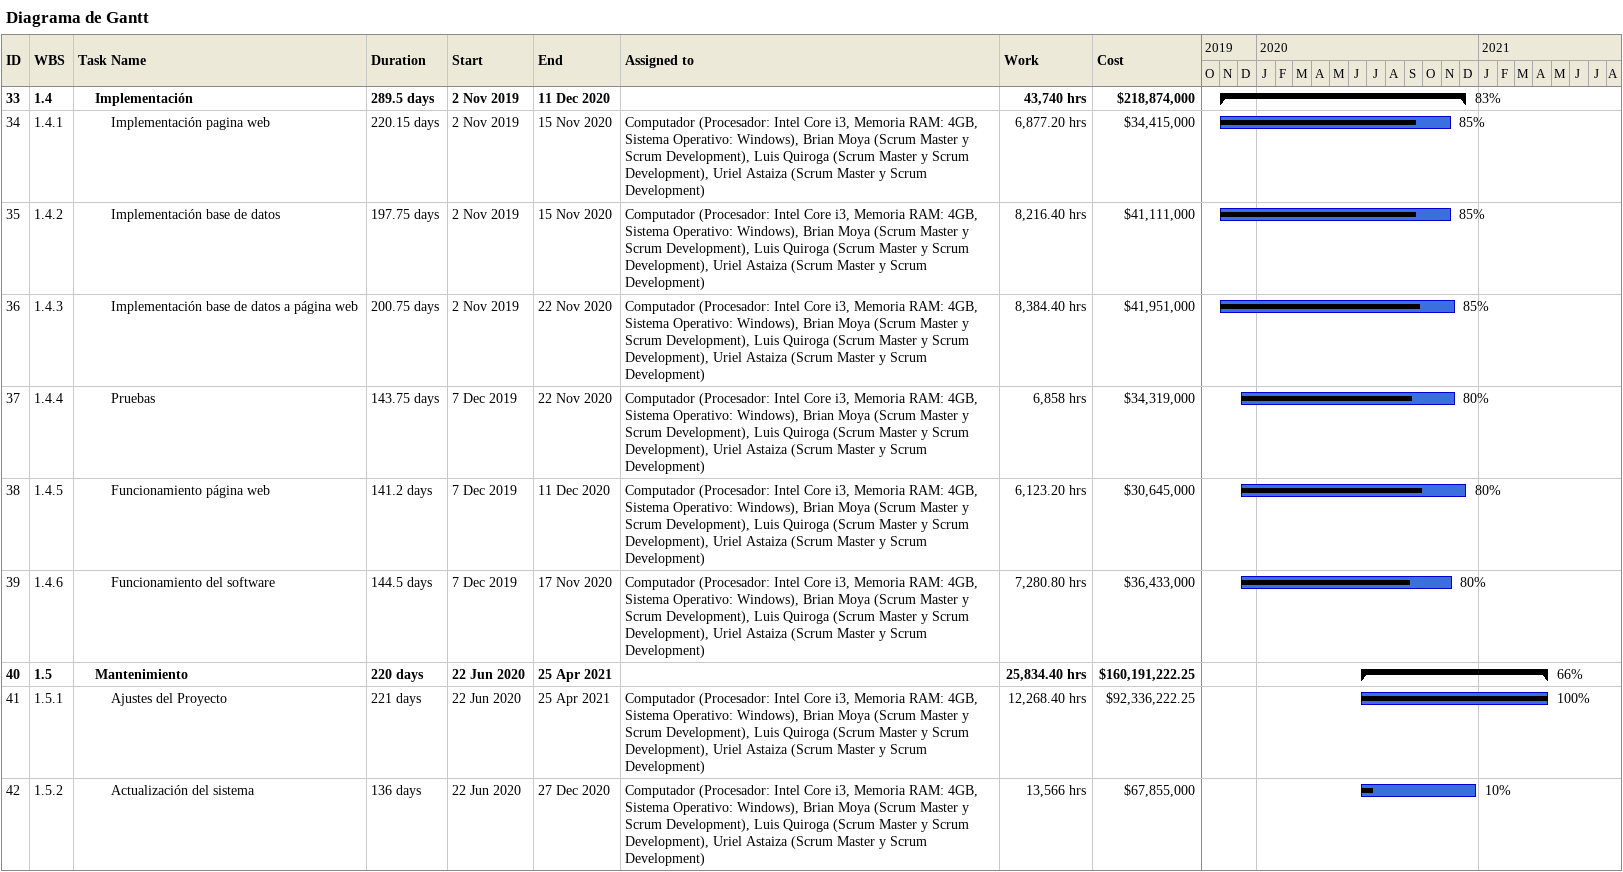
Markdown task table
Diagrama de Gantt

| ID | WBS | Task | Duration | Start | Finish | Resources | % complete | Work (h) | Cost ($) |
|---|---|---|---|---|---|---|---|---|---|
| 33 | 1.4 | **Implementación** | 289.5d | 2019-11-02 | 2020-12-11 |  | 83 | 43740 | 218874000 |
| 34 | 1.4.1 | Implementación pagina web | 220.15d | 2019-11-02 | 2020-11-15 | Computador (Procesador: Intel Core i3, Memoria RAM: 4GB, Sistema Operativo: Windows), Brian Moya (Scrum Master y Scrum Development), Luis Quiroga (Scrum Master y Scrum Development), Uriel Astaiza (Scrum Master y Scrum Development) | 85 | 6877.20 | 34415000 |
| 35 | 1.4.2 | Implementación base de datos | 197.75d | 2019-11-02 | 2020-11-15 | Computador (Procesador: Intel Core i3, Memoria RAM: 4GB, Sistema Operativo: Windows), Brian Moya (Scrum Master y Scrum Development), Luis Quiroga (Scrum Master y Scrum Development), Uriel Astaiza (Scrum Master y Scrum Development) | 85 | 8216.40 | 41111000 |
| 36 | 1.4.3 | Implementación base de datos a página web | 200.75d | 2019-11-02 | 2020-11-22 | Computador (Procesador: Intel Core i3, Memoria RAM: 4GB, Sistema Operativo: Windows), Brian Moya (Scrum Master y Scrum Development), Luis Quiroga (Scrum Master y Scrum Development), Uriel Astaiza (Scrum Master y Scrum Development) | 85 | 8384.40 | 41951000 |
| 37 | 1.4.4 | Pruebas | 143.75d | 2019-12-07 | 2020-11-22 | Computador (Procesador: Intel Core i3, Memoria RAM: 4GB, Sistema Operativo: Windows), Brian Moya (Scrum Master y Scrum Development), Luis Quiroga (Scrum Master y Scrum Development), Uriel Astaiza (Scrum Master y Scrum Development) | 80 | 6858 | 34319000 |
| 38 | 1.4.5 | Funcionamiento página web | 141.2d | 2019-12-07 | 2020-12-11 | Computador (Procesador: Intel Core i3, Memoria RAM: 4GB, Sistema Operativo: Windows), Brian Moya (Scrum Master y Scrum Development), Luis Quiroga (Scrum Master y Scrum Development), Uriel Astaiza (Scrum Master y Scrum Development) | 80 | 6123.20 | 30645000 |
| 39 | 1.4.6 | Funcionamiento del software | 144.5d | 2019-12-07 | 2020-11-17 | Computador (Procesador: Intel Core i3, Memoria RAM: 4GB, Sistema Operativo: Windows), Brian Moya (Scrum Master y Scrum Development), Luis Quiroga (Scrum Master y Scrum Development), Uriel Astaiza (Scrum Master y Scrum Development) | 80 | 7280.80 | 36433000 |
| 40 | 1.5 | **Mantenimiento** | 220d | 2020-06-22 | 2021-04-25 |  | 66 | 25834.40 | 160191222.25 |
| 41 | 1.5.1 | Ajustes del Proyecto | 221d | 2020-06-22 | 2021-04-25 | Computador (Procesador: Intel Core i3, Memoria RAM: 4GB, Sistema Operativo: Windows), Brian Moya (Scrum Master y Scrum Development), Luis Quiroga (Scrum Master y Scrum Development), Uriel Astaiza (Scrum Master y Scrum Development) | 100 | 12268.40 | 92336222.25 |
| 42 | 1.5.2 | Actualización del sistema | 136d | 2020-06-22 | 2020-12-27 | Computador (Procesador: Intel Core i3, Memoria RAM: 4GB, Sistema Operativo: Windows), Brian Moya (Scrum Master y Scrum Development), Luis Quiroga (Scrum Master y Scrum Development), Uriel Astaiza (Scrum Master y Scrum Development) | 10 | 13566 | 67855000 |
